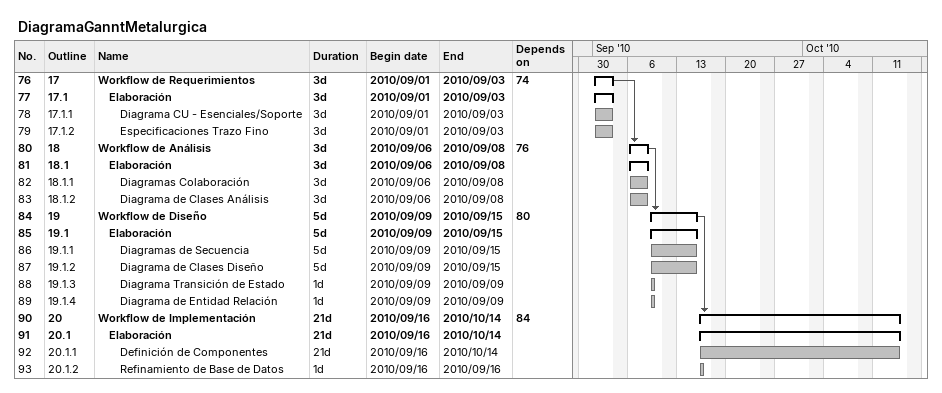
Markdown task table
DiagramaGanntMetalurgica

| ID | WBS | Task | Duration | Start | Finish | Predecessors |
|---|---|---|---|---|---|---|
| 76 | 17 | **Workflow de Requerimientos** | 3d | 2010-09-01 | 2010-09-03 | 74 |
| 77 | 17.1 | **Elaboración** | 3d | 2010-09-01 | 2010-09-03 |  |
| 78 | 17.1.1 | Diagrama CU - Esenciales/Soporte | 3d | 2010-09-01 | 2010-09-03 |  |
| 79 | 17.1.2 | Especificaciones Trazo Fino | 3d | 2010-09-01 | 2010-09-03 |  |
| 80 | 18 | **Workflow de Análisis** | 3d | 2010-09-06 | 2010-09-08 | 76 |
| 81 | 18.1 | **Elaboración** | 3d | 2010-09-06 | 2010-09-08 |  |
| 82 | 18.1.1 | Diagramas Colaboración | 3d | 2010-09-06 | 2010-09-08 |  |
| 83 | 18.1.2 | Diagrama de Clases Análisis | 3d | 2010-09-06 | 2010-09-08 |  |
| 84 | 19 | **Workflow de Diseño** | 5d | 2010-09-09 | 2010-09-15 | 80 |
| 85 | 19.1 | **Elaboración** | 5d | 2010-09-09 | 2010-09-15 |  |
| 86 | 19.1.1 | Diagramas de Secuencia | 5d | 2010-09-09 | 2010-09-15 |  |
| 87 | 19.1.2 | Diagrama de Clases Diseño | 5d | 2010-09-09 | 2010-09-15 |  |
| 88 | 19.1.3 | Diagrama Transición de Estado | 1d | 2010-09-09 | 2010-09-09 |  |
| 89 | 19.1.4 | Diagrama de Entidad Relación | 1d | 2010-09-09 | 2010-09-09 |  |
| 90 | 20 | **Workflow de Implementación** | 21d | 2010-09-16 | 2010-10-14 | 84 |
| 91 | 20.1 | **Elaboración** | 21d | 2010-09-16 | 2010-10-14 |  |
| 92 | 20.1.1 | Definición de Componentes | 21d | 2010-09-16 | 2010-10-14 |  |
| 93 | 20.1.2 | Refinamiento de Base de Datos | 1d | 2010-09-16 | 2010-09-16 |  |
